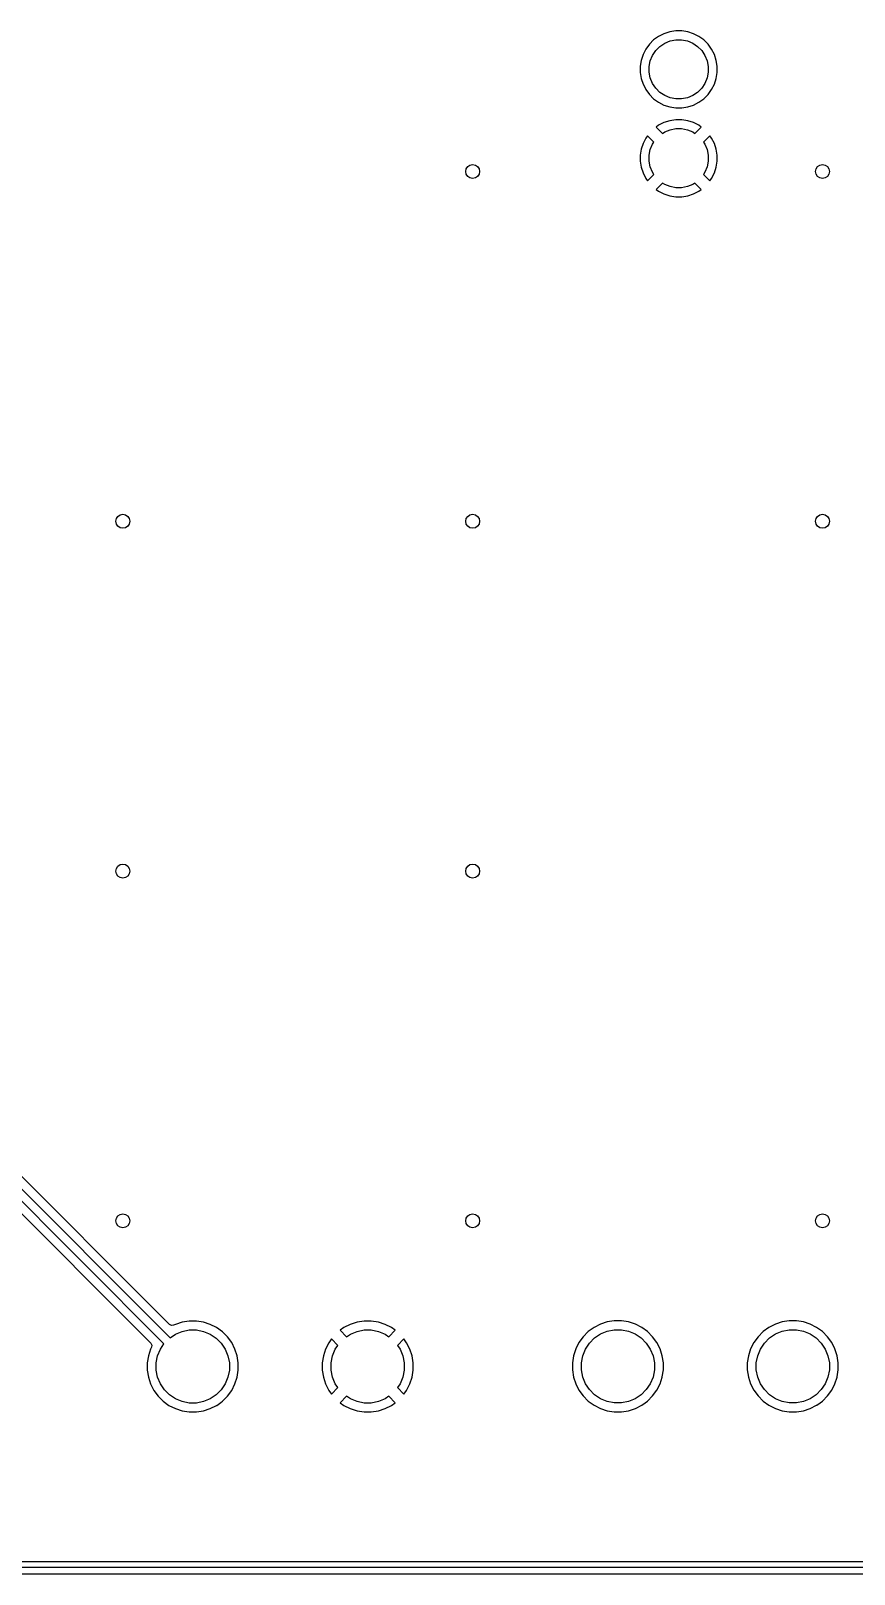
# Model space of a CAD drawing. Extents: x 0 to 130, y -140 to 0.
# Drawn here: x 84.87 to 108.4, y -140.1 to -95.98 of the extents above; entities that cross this region are included whole.
import ezdxf

# ---------------------------------------------------------------- set-up
doc = ezdxf.new("R2010")
doc.units = 0
doc.layers.add('BLACK', color=7, linetype='CONTINUOUS')

msp = doc.modelspace()

# ---------------------------------------------------------------- linework, layer by layer
at = {"layer": 'BLACK', "linetype": 'CONTINUOUS'}
for p, q in [((102.813214, -96.138766), (102.673073, -96.240585)), ((102.967558, -96.060125), (102.813214, -96.138766)), ((102.967561, -96.060123), (102.967558, -96.060125)), ((103.132293, -96.006598), (102.967561, -96.060123)), ((103.132297, -96.006597), (103.132293, -96.006598)), ((103.303386, -95.9795), (103.132297, -96.006597)), ((103.303389, -95.9795), (103.303386, -95.9795)), ((103.476611, -95.9795), (103.303389, -95.9795)), ((103.476614, -95.9795), (103.476611, -95.9795)), ((103.647702, -96.006597), (103.476614, -95.9795)), ((103.647706, -96.006598), (103.647702, -96.006597)), ((103.812438, -96.060123), (103.647706, -96.006598)), ((103.812441, -96.060125), (103.812438, -96.060123)), ((103.966785, -96.138766), (103.812441, -96.060125)), ((103.966787, -96.138767), (103.966785, -96.138766)), ((103.966788, -96.138768), (103.966787, -96.138767)), ((104.106928, -96.240586), (103.966788, -96.138768)), ((102.448766, -96.503214), (102.370125, -96.657558)), ((102.550585, -96.363073), (102.448766, -96.503214)), ((102.673073, -96.240585), (102.550585, -96.363073)), ((102.640367, -96.679313), (102.732941, -96.540766)), ((102.732941, -96.540766), (102.850766, -96.422941)), ((102.850766, -96.422941), (102.989313, -96.330367)), ((102.989313, -96.330367), (103.143258, -96.266601)), ((103.143258, -96.266601), (103.306685, -96.234093)), ((103.306685, -96.234093), (103.473315, -96.234093)), ((103.473315, -96.234093), (103.636742, -96.266601)), ((103.636742, -96.266601), (103.790687, -96.330367)), ((103.790687, -96.330367), (103.929234, -96.422941)), ((103.929234, -96.422941), (104.047059, -96.540766)), ((104.047059, -96.540766), (104.139633, -96.679313)), ((104.229414, -96.363072), (104.106928, -96.240586)), ((104.331232, -96.503212), (104.229414, -96.363072)), ((104.409873, -96.657555), (104.331232, -96.503212)), ((102.316597, -96.822297), (102.2895, -96.993385)), ((102.2895, -96.993385), (102.2895, -97.166614)), ((102.316598, -96.822293), (102.316597, -96.822297)), ((102.370123, -96.657561), (102.316598, -96.822293)), ((102.370125, -96.657558), (102.370123, -96.657561)), ((102.544093, -96.996685), (102.576601, -96.833258)), ((102.544093, -97.163315), (102.544093, -96.996685)), ((102.576601, -96.833258), (102.640367, -96.679313)), ((104.139633, -96.679313), (104.203399, -96.833258)), ((104.203399, -96.833258), (104.235907, -96.996685)), ((104.235907, -96.996685), (104.235907, -97.163315)), ((104.409873, -96.657557), (104.409873, -96.657555)), ((104.409874, -96.657558), (104.409873, -96.657557)), ((104.409876, -96.657561), (104.409874, -96.657558)), ((104.463401, -96.822293), (104.409876, -96.657561)), ((104.463402, -96.822297), (104.463401, -96.822293)), ((104.4905, -96.993385), (104.463402, -96.822297)), ((104.4905, -97.166614), (104.4905, -96.993385)), ((102.2895, -97.166614), (102.316597, -97.337702)), ((102.316597, -97.337702), (102.316598, -97.337706)), ((102.316598, -97.337706), (102.370123, -97.502438)), ((102.370123, -97.502438), (102.370125, -97.502441)), ((102.370125, -97.502441), (102.445835, -97.651033)), ((102.576601, -97.326742), (102.544093, -97.163315)), ((102.640367, -97.480687), (102.576601, -97.326742)), ((102.732941, -97.619234), (102.640367, -97.480687)), ((104.139633, -97.480687), (104.047059, -97.619234)), ((104.203399, -97.326742), (104.139633, -97.480687)), ((104.235907, -97.163315), (104.203399, -97.326742)), ((104.331232, -97.656788), (104.409873, -97.502445)), ((104.409873, -97.502445), (104.409874, -97.50244)), ((104.409874, -97.50244), (104.409876, -97.502438)), ((104.409876, -97.502438), (104.463401, -97.337706)), ((104.463401, -97.337706), (104.463402, -97.337702)), ((104.463402, -97.337702), (104.4905, -97.166614)), ((102.445835, -97.651033), (102.448768, -97.656788)), ((102.448768, -97.656788), (102.550586, -97.796928)), ((102.550586, -97.796928), (102.673072, -97.919414)), ((102.673072, -97.919414), (102.813212, -98.021232)), ((102.850766, -97.737059), (102.732941, -97.619234)), ((102.989313, -97.829633), (102.850766, -97.737059)), ((103.143258, -97.893399), (102.989313, -97.829633)), ((103.306685, -97.925907), (103.143258, -97.893399)), ((103.473315, -97.925907), (103.306685, -97.925907)), ((103.636742, -97.893399), (103.473315, -97.925907)), ((103.790687, -97.829633), (103.636742, -97.893399)), ((103.929234, -97.737059), (103.790687, -97.829633)), ((104.047059, -97.619234), (103.929234, -97.737059)), ((103.966788, -98.021232), (104.106928, -97.919414)), ((104.106928, -97.919414), (104.229414, -97.796928)), ((104.229414, -97.796928), (104.331232, -97.656788)), ((102.813212, -98.021232), (102.967555, -98.099873)), ((102.967555, -98.099873), (102.967557, -98.099873)), ((102.967557, -98.099873), (102.967558, -98.099874)), ((102.967558, -98.099874), (102.967561, -98.099876)), ((102.967561, -98.099876), (103.132293, -98.153401)), ((103.132293, -98.153401), (103.132297, -98.153402)), ((103.132297, -98.153402), (103.303386, -98.1805)), ((103.303386, -98.1805), (103.303389, -98.1805)), ((103.303389, -98.1805), (103.476614, -98.1805)), ((103.476614, -98.1805), (103.647702, -98.153402)), ((103.647702, -98.153402), (103.647706, -98.153401)), ((103.647706, -98.153401), (103.812438, -98.099876)), ((103.812438, -98.099876), (103.81244, -98.099874)), ((103.81244, -98.099874), (103.812445, -98.099873)), ((103.812445, -98.099873), (103.966788, -98.021232)), ((102.813473, -98.679196), (102.745829, -98.728341)), ((102.745829, -98.728341), (102.928493, -98.911005)), ((102.967751, -98.600588), (102.813473, -98.679196)), ((103.13242, -98.547084), (102.967751, -98.600588)), ((102.989313, -98.870367), (103.143258, -98.806601)), ((103.303425, -98.52), (103.13242, -98.547084)), ((103.143258, -98.806601), (103.306685, -98.774093)), ((103.476575, -98.52), (103.303425, -98.52)), ((103.306685, -98.774093), (103.473315, -98.774093)), ((103.473315, -98.774093), (103.636742, -98.806601)), ((103.647579, -98.547084), (103.476575, -98.52)), ((103.636742, -98.806601), (103.790687, -98.870367)), ((103.812248, -98.600588), (103.647579, -98.547084)), ((103.966523, -98.679195), (103.812248, -98.600588)), ((103.851505, -98.911004), (104.034169, -98.728341)), ((104.034169, -98.728341), (103.966523, -98.679195)), ((102.370588, -99.197751), (102.317084, -99.36242)), ((102.449196, -99.043473), (102.370588, -99.197751)), ((102.49834, -98.975829), (102.449196, -99.043473)), ((102.681005, -99.158493), (102.49834, -98.975829)), ((102.576601, -99.373258), (102.640367, -99.219313)), ((102.640367, -99.219313), (102.681005, -99.158493)), ((102.928493, -98.911005), (102.989313, -98.870367)), ((103.790687, -98.870367), (103.851505, -98.911004)), ((104.281657, -98.975829), (104.098993, -99.158491)), ((104.098993, -99.158491), (104.139633, -99.219313)), ((104.139633, -99.219313), (104.203399, -99.373258)), ((104.330801, -99.043471), (104.281657, -98.975829)), ((104.330804, -99.043475), (104.330801, -99.043471)), ((104.409411, -99.197751), (104.330804, -99.043475)), ((104.462915, -99.36242), (104.409411, -99.197751)), ((102.317084, -99.36242), (102.29, -99.533424)), ((102.29, -99.533424), (102.29, -99.706575)), ((102.29, -99.706575), (102.317084, -99.877579)), ((102.544093, -99.536685), (102.576601, -99.373258)), ((102.544093, -99.703315), (102.544093, -99.536685)), ((102.576601, -99.866742), (102.544093, -99.703315)), ((104.203399, -99.373258), (104.235907, -99.536685)), ((104.235907, -99.703315), (104.203399, -99.866742)), ((104.235907, -99.536685), (104.235907, -99.703315)), ((104.49, -99.533424), (104.462915, -99.36242)), ((104.462915, -99.877579), (104.49, -99.706575)), ((104.49, -99.706575), (104.49, -99.533424)), ((102.317084, -99.877579), (102.370588, -100.042248)), ((102.370588, -100.042248), (102.449195, -100.196523)), ((102.498341, -100.264169), (102.681004, -100.081505)), ((102.640367, -100.020687), (102.576601, -99.866742)), ((102.681004, -100.081505), (102.640367, -100.020687)), ((104.139633, -100.020687), (104.098994, -100.081506)), ((104.098994, -100.081506), (104.281657, -100.264169)), ((104.203399, -99.866742), (104.139633, -100.020687)), ((104.330805, -100.196522), (104.409411, -100.042248)), ((104.409411, -100.042248), (104.462915, -99.877579)), ((102.449195, -100.196523), (102.498341, -100.264169)), ((102.928491, -100.328993), (102.745829, -100.511657)), ((102.745829, -100.511657), (102.813471, -100.560801)), ((102.813471, -100.560801), (102.813475, -100.560804)), ((102.813475, -100.560804), (102.967751, -100.639411)), ((102.989313, -100.369633), (102.928491, -100.328993)), ((103.143258, -100.433399), (102.989313, -100.369633)), ((103.306685, -100.465907), (103.143258, -100.433399)), ((103.473315, -100.465907), (103.306685, -100.465907)), ((103.636742, -100.433399), (103.473315, -100.465907)), ((103.790687, -100.369633), (103.636742, -100.433399)), ((103.851506, -100.328994), (103.790687, -100.369633)), ((103.812248, -100.639411), (103.966522, -100.560805)), ((104.034169, -100.511657), (103.851506, -100.328994)), ((103.966522, -100.560805), (104.034169, -100.511657)), ((104.281657, -100.264169), (104.330805, -100.196522)), ((102.967751, -100.639411), (103.13242, -100.692915)), ((103.13242, -100.692915), (103.303425, -100.72)), ((103.303425, -100.72), (103.476575, -100.72)), ((103.476575, -100.72), (103.647579, -100.692915)), ((103.647579, -100.692915), (103.812248, -100.639411)), ((88.67583, -133.516607), (81.711612, -126.552388)), ((81.925, -126.412223), (88.852607, -133.33983)), ((88.834013, -132.966976), (82.204496, -126.337459)), ((81.499526, -126.694563), (88.302976, -133.498013)), ((88.888528, -132.994753), (88.834013, -132.966976)), ((88.852607, -133.33983), (89.005033, -133.237983)), ((88.948961, -132.985182), (88.888528, -132.994753)), ((89.000777, -132.958781), (88.948961, -132.985182)), ((89.19547, -132.895521), (89.000777, -132.958781)), ((89.005033, -133.237983), (89.195201, -133.159213)), ((89.195201, -133.159213), (89.397082, -133.119056)), ((89.397645, -132.8635), (89.19547, -132.895521)), ((89.397082, -133.119056), (89.602918, -133.119056)), ((89.397648, -132.8635), (89.397645, -132.8635)), ((89.602352, -132.8635), (89.397648, -132.8635)), ((89.602355, -132.8635), (89.602352, -132.8635)), ((89.804529, -132.895521), (89.602355, -132.8635)), ((89.602918, -133.119056), (89.804799, -133.159213)), ((89.999219, -132.95878), (89.804529, -132.895521)), ((89.804799, -133.159213), (89.994967, -133.237983)), ((89.994967, -133.237983), (90.166113, -133.352339)), ((90.181609, -133.051712), (89.999219, -132.95878)), ((90.181613, -133.051714), (90.181609, -133.051712)), ((90.347213, -133.172029), (90.181613, -133.051714)), ((90.347215, -133.172031), (90.347213, -133.172029)), ((90.347219, -133.172034), (90.347215, -133.172031)), ((90.491966, -133.316781), (90.347219, -133.172034)), ((93.818652, -133.052139), (93.712645, -133.129156)), ((93.712645, -133.129156), (93.894996, -133.311507)), ((94.000972, -132.959243), (93.818652, -133.052139)), ((93.894996, -133.311507), (94.005033, -133.237983)), ((94.195587, -132.896008), (94.000972, -132.959243)), ((94.005033, -133.237983), (94.195201, -133.159213)), ((94.195201, -133.159213), (94.397082, -133.119056)), ((94.397685, -132.864), (94.195587, -132.896008)), ((94.397082, -133.119056), (94.602918, -133.119056)), ((94.602315, -132.864), (94.397685, -132.864)), ((94.804412, -132.896008), (94.602315, -132.864)), ((94.602918, -133.119056), (94.804799, -133.159213)), ((94.999027, -132.959243), (94.804412, -132.896008)), ((94.804799, -133.159213), (94.994967, -133.237983)), ((94.994967, -133.237983), (95.105002, -133.311506)), ((95.181346, -133.052138), (94.999027, -132.959243)), ((95.105002, -133.311506), (95.287352, -133.129157)), ((95.287352, -133.129157), (95.181346, -133.052138)), ((100.804786, -133.168029), (100.660029, -133.312786)), ((100.970386, -133.047714), (100.804786, -133.168029)), ((100.97039, -133.047712), (100.970386, -133.047714)), ((101.15278, -132.95478), (100.97039, -133.047712)), ((100.985887, -133.348339), (101.157033, -133.233983)), ((101.34747, -132.891521), (101.15278, -132.95478)), ((101.157033, -133.233983), (101.347201, -133.155213)), ((101.347201, -133.155213), (101.549082, -133.115056)), ((101.549645, -132.8595), (101.34747, -132.891521)), ((101.549082, -133.115056), (101.754918, -133.115056)), ((101.549648, -132.8595), (101.549645, -132.8595)), ((101.754352, -132.8595), (101.549648, -132.8595)), ((101.754355, -132.8595), (101.754352, -132.8595)), ((101.956529, -132.891521), (101.754355, -132.8595)), ((101.754918, -133.115056), (101.956799, -133.155213)), ((102.151219, -132.95478), (101.956529, -132.891521)), ((101.956799, -133.155213), (102.146967, -133.233983)), ((102.146967, -133.233983), (102.318113, -133.348339)), ((102.333609, -133.047712), (102.151219, -132.95478)), ((102.333613, -133.047714), (102.333609, -133.047712)), ((102.499213, -133.168029), (102.333613, -133.047714)), ((102.499215, -133.168031), (102.499213, -133.168029)), ((102.499219, -133.168034), (102.499215, -133.168031)), ((102.643966, -133.312781), (102.499219, -133.168034)), ((105.804786, -133.168029), (105.660029, -133.312786)), ((105.970386, -133.047714), (105.804786, -133.168029)), ((105.97039, -133.047712), (105.970386, -133.047714)), ((106.15278, -132.95478), (105.97039, -133.047712)), ((105.985887, -133.348339), (106.157033, -133.233983)), ((106.34747, -132.891521), (106.15278, -132.95478)), ((106.157033, -133.233983), (106.347201, -133.155213)), ((106.347201, -133.155213), (106.549082, -133.115056)), ((106.549645, -132.8595), (106.34747, -132.891521)), ((106.549082, -133.115056), (106.754918, -133.115056)), ((106.549648, -132.8595), (106.549645, -132.8595)), ((106.754352, -132.8595), (106.549648, -132.8595)), ((106.754355, -132.8595), (106.754352, -132.8595)), ((106.956529, -132.891521), (106.754355, -132.8595)), ((106.754918, -133.115056), (106.956799, -133.155213)), ((107.151219, -132.95478), (106.956529, -132.891521)), ((106.956799, -133.155213), (107.146967, -133.233983)), ((107.146967, -133.233983), (107.318113, -133.348339)), ((107.333609, -133.047712), (107.151219, -132.95478)), ((107.333613, -133.047714), (107.333609, -133.047712)), ((107.499213, -133.168029), (107.333613, -133.047714)), ((107.499215, -133.168031), (107.499213, -133.168029)), ((107.499219, -133.168034), (107.499215, -133.168031)), ((107.643966, -133.312781), (107.499219, -133.168034)), ((88.294781, -133.664777), (88.231521, -133.85947)), ((88.321182, -133.612961), (88.294781, -133.664777)), ((88.302976, -133.498013), (88.330753, -133.55253)), ((88.330753, -133.55253), (88.321182, -133.612961)), ((88.495213, -133.859201), (88.573983, -133.669033)), ((88.573983, -133.669033), (88.67583, -133.516607)), ((90.166113, -133.352339), (90.311661, -133.497887)), ((90.311661, -133.497887), (90.426017, -133.669033)), ((90.426017, -133.669033), (90.504787, -133.859201)), ((90.491968, -133.316784), (90.491966, -133.316781)), ((90.49197, -133.316786), (90.491968, -133.316784)), ((90.612285, -133.482386), (90.49197, -133.316786)), ((90.612287, -133.48239), (90.612285, -133.482386)), ((90.70522, -133.664781), (90.612287, -133.48239)), ((90.768477, -133.859466), (90.70522, -133.664781)), ((93.295243, -133.664972), (93.232008, -133.859587)), ((93.388139, -133.482652), (93.295243, -133.664972)), ((93.465156, -133.376645), (93.388139, -133.482652)), ((93.647507, -133.558996), (93.465156, -133.376645)), ((93.495213, -133.859201), (93.573983, -133.669033)), ((93.573983, -133.669033), (93.647507, -133.558996)), ((95.534841, -133.376645), (95.352491, -133.558994)), ((95.352491, -133.558994), (95.426017, -133.669033)), ((95.426017, -133.669033), (95.504787, -133.859201)), ((95.611861, -133.482653), (95.534841, -133.376645)), ((95.704756, -133.664972), (95.611861, -133.482653)), ((95.767991, -133.859587), (95.704756, -133.664972)), ((100.44678, -133.66078), (100.383521, -133.85547)), ((100.539712, -133.47839), (100.44678, -133.66078)), ((100.539714, -133.478386), (100.539712, -133.47839)), ((100.660029, -133.312786), (100.539714, -133.478386)), ((100.647213, -133.855201), (100.725983, -133.665033)), ((100.725983, -133.665033), (100.840339, -133.493887)), ((100.840339, -133.493887), (100.985887, -133.348339)), ((102.318113, -133.348339), (102.463661, -133.493887)), ((102.463661, -133.493887), (102.578017, -133.665033)), ((102.578017, -133.665033), (102.656787, -133.855201)), ((102.643968, -133.312784), (102.643966, -133.312781)), ((102.64397, -133.312786), (102.643968, -133.312784)), ((102.764285, -133.478386), (102.64397, -133.312786)), ((102.764287, -133.47839), (102.764285, -133.478386)), ((102.85722, -133.660781), (102.764287, -133.47839)), ((102.920477, -133.855466), (102.85722, -133.660781)), ((105.44678, -133.66078), (105.383521, -133.85547)), ((105.539712, -133.47839), (105.44678, -133.66078)), ((105.539714, -133.478386), (105.539712, -133.47839)), ((105.660029, -133.312786), (105.539714, -133.478386)), ((105.647213, -133.855201), (105.725983, -133.665033)), ((105.725983, -133.665033), (105.840339, -133.493887)), ((105.840339, -133.493887), (105.985887, -133.348339)), ((107.318113, -133.348339), (107.463661, -133.493887)), ((107.463661, -133.493887), (107.578017, -133.665033)), ((107.578017, -133.665033), (107.656787, -133.855201)), ((107.643968, -133.312784), (107.643966, -133.312781)), ((107.64397, -133.312786), (107.643968, -133.312784)), ((107.764285, -133.478386), (107.64397, -133.312786)), ((107.764287, -133.47839), (107.764285, -133.478386)), ((107.85722, -133.660781), (107.764287, -133.47839)), ((107.920477, -133.855466), (107.85722, -133.660781)), ((88.231521, -133.85947), (88.1995, -134.061644)), ((88.1995, -134.061644), (88.1995, -134.266355)), ((88.455056, -134.061082), (88.495213, -133.859201)), ((88.455056, -134.266918), (88.455056, -134.061082)), ((90.504787, -133.859201), (90.544944, -134.061082)), ((90.544944, -134.061082), (90.544944, -134.266918)), ((90.768478, -133.85947), (90.768477, -133.859466)), ((90.8005, -134.061644), (90.768478, -133.85947)), ((90.8005, -134.061684), (90.8005, -134.061644)), ((90.8005, -134.266355), (90.8005, -134.061684)), ((93.232008, -133.859587), (93.2, -134.061684)), ((93.2, -134.061684), (93.2, -134.266315)), ((93.455056, -134.061082), (93.495213, -133.859201)), ((93.455056, -134.266918), (93.455056, -134.061082)), ((95.504787, -133.859201), (95.544944, -134.061082)), ((95.544944, -134.061082), (95.544944, -134.266918)), ((95.799359, -134.057644), (95.767991, -133.859587)), ((95.799998, -134.061677), (95.799359, -134.057644)), ((95.8, -134.061692), (95.799998, -134.061677)), ((95.8, -134.266315), (95.8, -134.061692)), ((100.383521, -133.85547), (100.3515, -134.057644)), ((100.3515, -134.057644), (100.3515, -134.262355)), ((100.607056, -134.057082), (100.647213, -133.855201)), ((100.607056, -134.262918), (100.607056, -134.057082)), ((102.656787, -133.855201), (102.696944, -134.057082)), ((102.696944, -134.057082), (102.696944, -134.262918)), ((102.920478, -133.85547), (102.920477, -133.855466)), ((102.9525, -134.057644), (102.920478, -133.85547)), ((102.9525, -134.262355), (102.9525, -134.057644)), ((105.383521, -133.85547), (105.3515, -134.057644)), ((105.3515, -134.057644), (105.3515, -134.262355)), ((105.607056, -134.057082), (105.647213, -133.855201)), ((105.607056, -134.262918), (105.607056, -134.057082)), ((107.656787, -133.855201), (107.696944, -134.057082)), ((107.696944, -134.057082), (107.696944, -134.262918)), ((107.920478, -133.85547), (107.920477, -133.855466)), ((107.9525, -134.057644), (107.920478, -133.85547)), ((107.9525, -134.061644), (107.9525, -134.057644)), ((107.9525, -134.262355), (107.9525, -134.061644)), ((88.1995, -134.266355), (88.231521, -134.468529)), ((88.231521, -134.468529), (88.29478, -134.663219)), ((88.495213, -134.468799), (88.455056, -134.266918)), ((88.573983, -134.658967), (88.495213, -134.468799)), ((90.504787, -134.468799), (90.426017, -134.658967)), ((90.544944, -134.266918), (90.504787, -134.468799)), ((90.70522, -134.663219), (90.768477, -134.468534)), ((90.768477, -134.468534), (90.768478, -134.468529)), ((90.768478, -134.468529), (90.8005, -134.266355)), ((93.2, -134.266315), (93.232008, -134.468412)), ((93.232008, -134.468412), (93.295243, -134.663027)), ((93.495213, -134.468799), (93.455056, -134.266918)), ((93.573983, -134.658967), (93.495213, -134.468799)), ((95.504787, -134.468799), (95.426017, -134.658967)), ((95.544944, -134.266918), (95.504787, -134.468799)), ((95.704756, -134.663027), (95.767991, -134.468412)), ((95.767991, -134.468412), (95.8, -134.266315)), ((100.3515, -134.262355), (100.383521, -134.464529)), ((100.383521, -134.464529), (100.44678, -134.659219)), ((100.647213, -134.464799), (100.607056, -134.262918)), ((100.725983, -134.654967), (100.647213, -134.464799)), ((102.656787, -134.464799), (102.578017, -134.654967)), ((102.696944, -134.262918), (102.656787, -134.464799)), ((102.85722, -134.659219), (102.920477, -134.464534)), ((102.920477, -134.464534), (102.921111, -134.460534)), ((102.921111, -134.460534), (102.9525, -134.262355)), ((105.3515, -134.262355), (105.383521, -134.464529)), ((105.383521, -134.464529), (105.44678, -134.659219)), ((105.647213, -134.464799), (105.607056, -134.262918)), ((105.725983, -134.654967), (105.647213, -134.464799)), ((107.656787, -134.464799), (107.578017, -134.654967)), ((107.696944, -134.262918), (107.656787, -134.464799)), ((107.85722, -134.659219), (107.920477, -134.464534)), ((107.920477, -134.464534), (107.921111, -134.460534)), ((107.921111, -134.460534), (107.9525, -134.262355)), ((88.29478, -134.663219), (88.387712, -134.845609)), ((88.387712, -134.845609), (88.387714, -134.845613)), ((88.387714, -134.845613), (88.508029, -135.011213)), ((88.688339, -134.830113), (88.573983, -134.658967)), ((88.833887, -134.975661), (88.688339, -134.830113)), ((89.005033, -135.090017), (88.833887, -134.975661)), ((90.166113, -134.975661), (89.994967, -135.090017)), ((90.311661, -134.830113), (90.166113, -134.975661)), ((90.426017, -134.658967), (90.311661, -134.830113)), ((90.491966, -135.011219), (90.612287, -134.84561)), ((90.612287, -134.84561), (90.70522, -134.663219)), ((93.295243, -134.663027), (93.388138, -134.845346)), ((93.388138, -134.845346), (93.465157, -134.951352)), ((93.465157, -134.951352), (93.647506, -134.769002)), ((93.647506, -134.769002), (93.573983, -134.658967)), ((95.426017, -134.658967), (95.352492, -134.769004)), ((95.352492, -134.769004), (95.534841, -134.951353)), ((95.534841, -134.951353), (95.534842, -134.951353)), ((95.534842, -134.951353), (95.611856, -134.845354)), ((95.611856, -134.845354), (95.61186, -134.845348)), ((95.61186, -134.845348), (95.704756, -134.663027)), ((100.44678, -134.659219), (100.539712, -134.841609)), ((100.539712, -134.841609), (100.539714, -134.841613)), ((100.539714, -134.841613), (100.660029, -135.007213)), ((100.660029, -135.007213), (100.660031, -135.007215)), ((100.660031, -135.007215), (100.660034, -135.007219)), ((100.660034, -135.007219), (100.804781, -135.151966)), ((100.840339, -134.826113), (100.725983, -134.654967)), ((100.985887, -134.971661), (100.840339, -134.826113)), ((101.157033, -135.086017), (100.985887, -134.971661)), ((102.318113, -134.971661), (102.146967, -135.086017)), ((102.463661, -134.826113), (102.318113, -134.971661)), ((102.578017, -134.654967), (102.463661, -134.826113)), ((102.499219, -135.151966), (102.643966, -135.007219)), ((102.643966, -135.007219), (102.764287, -134.84161)), ((102.764287, -134.84161), (102.85722, -134.659219)), ((105.44678, -134.659219), (105.539712, -134.841609)), ((105.539712, -134.841609), (105.539714, -134.841613)), ((105.539714, -134.841613), (105.660029, -135.007213)), ((105.660029, -135.007213), (105.660031, -135.007215)), ((105.660031, -135.007215), (105.660034, -135.007219)), ((105.660034, -135.007219), (105.804781, -135.151966)), ((105.840339, -134.826113), (105.725983, -134.654967)), ((105.985887, -134.971661), (105.840339, -134.826113)), ((106.157033, -135.086017), (105.985887, -134.971661)), ((107.318113, -134.971661), (107.146967, -135.086017)), ((107.463661, -134.826113), (107.318113, -134.971661)), ((107.578017, -134.654967), (107.463661, -134.826113)), ((107.499219, -135.151966), (107.643966, -135.007219)), ((107.643966, -135.007219), (107.764287, -134.84161)), ((107.764287, -134.84161), (107.85722, -134.659219)), ((88.508029, -135.011213), (88.508031, -135.011215)), ((88.508031, -135.011215), (88.508034, -135.011219)), ((88.508034, -135.011219), (88.652781, -135.155966)), ((88.652781, -135.155966), (88.652784, -135.155968)), ((88.652784, -135.155968), (88.652786, -135.15597)), ((88.652786, -135.15597), (88.818386, -135.276285)), ((88.818386, -135.276285), (88.81839, -135.276287)), ((88.81839, -135.276287), (89.000781, -135.36922)), ((89.000781, -135.36922), (89.195466, -135.432477)), ((89.195201, -135.168787), (89.005033, -135.090017)), ((89.397082, -135.208944), (89.195201, -135.168787)), ((89.195466, -135.432477), (89.195467, -135.432477)), ((89.195467, -135.432477), (89.19547, -135.432478)), ((89.19547, -135.432478), (89.397645, -135.4645)), ((89.602918, -135.208944), (89.397082, -135.208944)), ((89.602355, -135.4645), (89.804529, -135.432478)), ((89.804799, -135.168787), (89.602918, -135.208944)), ((89.804529, -135.432478), (89.80453, -135.432477)), ((89.80453, -135.432477), (89.804534, -135.432477)), ((89.804534, -135.432477), (89.999219, -135.36922)), ((89.994967, -135.090017), (89.804799, -135.168787)), ((89.999219, -135.36922), (90.18161, -135.276287)), ((90.18161, -135.276287), (90.182197, -135.275861)), ((90.182197, -135.275861), (90.300226, -135.190108)), ((90.300226, -135.190108), (90.347219, -135.155966)), ((90.347219, -135.155966), (90.491966, -135.011219)), ((93.894994, -135.016491), (93.712645, -135.198841)), ((93.712645, -135.198841), (93.818653, -135.275861)), ((93.818653, -135.275861), (94.000972, -135.368756)), ((94.005033, -135.090017), (93.894994, -135.016491)), ((94.000972, -135.368756), (94.195587, -135.431991)), ((94.195201, -135.168787), (94.005033, -135.090017)), ((94.397082, -135.208944), (94.195201, -135.168787)), ((94.195587, -135.431991), (94.397685, -135.464)), ((94.602918, -135.208944), (94.397082, -135.208944)), ((94.602315, -135.464), (94.804412, -135.431991)), ((94.804799, -135.168787), (94.602918, -135.208944)), ((94.804412, -135.431991), (94.999027, -135.368756)), ((94.994967, -135.090017), (94.804799, -135.168787)), ((95.105004, -135.016492), (94.994967, -135.090017)), ((94.999027, -135.368756), (95.181348, -135.27586)), ((95.287353, -135.198841), (95.105004, -135.016492)), ((95.181348, -135.27586), (95.181354, -135.275856)), ((95.181354, -135.275856), (95.287353, -135.198842)), ((95.287353, -135.198842), (95.287353, -135.198841)), ((100.804781, -135.151966), (100.804784, -135.151968)), ((100.804784, -135.151968), (100.804786, -135.15197)), ((100.804786, -135.15197), (100.970386, -135.272285)), ((100.970386, -135.272285), (100.97039, -135.272287)), ((100.97039, -135.272287), (101.152781, -135.36522)), ((101.152781, -135.36522), (101.347466, -135.428477)), ((101.347201, -135.164787), (101.157033, -135.086017)), ((101.549082, -135.204944), (101.347201, -135.164787)), ((101.347466, -135.428477), (101.347467, -135.428477)), ((101.347467, -135.428477), (101.34747, -135.428478)), ((101.34747, -135.428478), (101.549645, -135.4605)), ((101.754918, -135.204944), (101.549082, -135.204944)), ((101.754355, -135.4605), (101.956529, -135.428478)), ((101.956799, -135.164787), (101.754918, -135.204944)), ((101.956529, -135.428478), (101.95653, -135.428477)), ((101.95653, -135.428477), (101.956534, -135.428477)), ((101.956534, -135.428477), (102.151219, -135.36522)), ((102.146967, -135.086017), (101.956799, -135.164787)), ((102.151219, -135.36522), (102.33361, -135.272287)), ((102.33361, -135.272287), (102.339119, -135.268285)), ((102.339119, -135.268285), (102.434699, -135.198842)), ((102.434699, -135.198842), (102.499219, -135.151966)), ((105.804781, -135.151966), (105.804784, -135.151968)), ((105.804784, -135.151968), (105.804786, -135.15197)), ((105.804786, -135.15197), (105.970386, -135.272285)), ((105.970386, -135.272285), (105.97039, -135.272287)), ((105.97039, -135.272287), (106.152781, -135.36522)), ((106.152781, -135.36522), (106.347466, -135.428477)), ((106.347201, -135.164787), (106.157033, -135.086017)), ((106.549082, -135.204944), (106.347201, -135.164787)), ((106.347466, -135.428477), (106.347467, -135.428477)), ((106.347467, -135.428477), (106.34747, -135.428478)), ((106.34747, -135.428478), (106.549645, -135.4605)), ((106.754918, -135.204944), (106.549082, -135.204944)), ((106.754355, -135.4605), (106.956529, -135.428478)), ((106.956799, -135.164787), (106.754918, -135.204944)), ((106.956529, -135.428478), (106.95653, -135.428477)), ((106.95653, -135.428477), (106.956534, -135.428477)), ((106.956534, -135.428477), (107.151219, -135.36522)), ((107.146967, -135.086017), (106.956799, -135.164787)), ((107.151219, -135.36522), (107.33361, -135.272287)), ((107.33361, -135.272287), (107.339119, -135.268285)), ((107.339119, -135.268285), (107.434699, -135.198842)), ((107.434699, -135.198842), (107.499219, -135.151966)), ((89.397645, -135.4645), (89.397648, -135.4645)), ((89.397648, -135.4645), (89.602355, -135.4645)), ((94.397685, -135.464), (94.602315, -135.464)), ((101.549645, -135.4605), (101.549648, -135.4605)), ((101.549648, -135.4605), (101.754355, -135.4605)), ((106.549645, -135.4605), (106.549648, -135.4605)), ((106.549648, -135.4605), (106.754355, -135.4605)), ((129.6505, -139.7495), (0.3495, -139.7495)), ((130, -140.1), (0, -140.1)), ((0.1, -139.9), (129.9, -139.9))]:
    msp.add_line(p, q, dxfattribs=at)
at = {"layer": 'BLACK'}
for centre in [(97.5, -100), (107.5, -100), (87.5, -110), (97.5, -110), (107.5, -110), (87.5, -120), (97.5, -120), (87.5, -130), (97.5, -130), (107.5, -130)]:
    msp.add_circle(centre, 0.2, dxfattribs=at)

doc.saveas('drawing.dxf')
